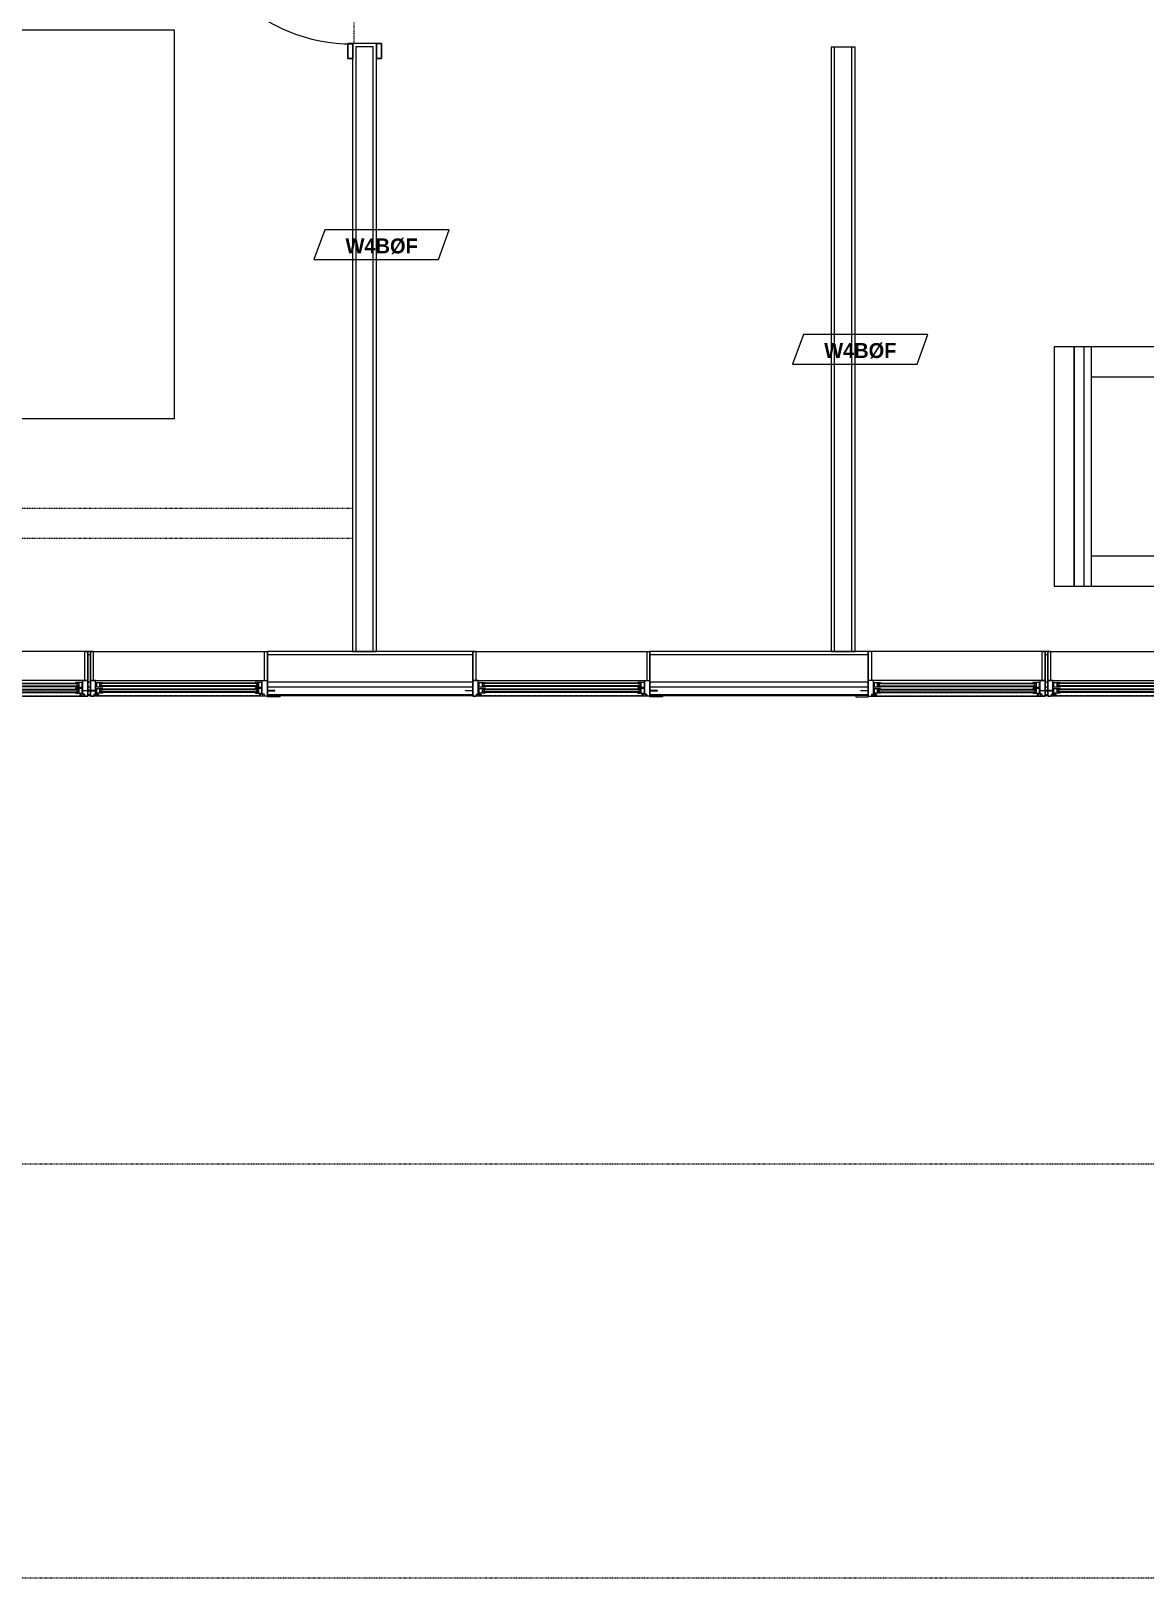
# Model space of a CAD drawing. Header units: inches. Extents: x -4010 to -1814, y 9846 to 12241.
# Drawn here: x -2457.6 to -2234.2, y 11070.4 to 11380.7 of the extents above; entities that cross this region are included whole.
import ezdxf

# ---------------------------------------------------------------- set-up
doc = ezdxf.new("R2010")
doc.units = ezdxf.units.IN
doc.header["$MEASUREMENT"] = 0
doc.linetypes.add('Aligning Line 1_8_', pattern=[0.25, 0.125, -0.125])
doc.linetypes.add('Dash', pattern=[0.25, 0.125, -0.125])
for name, color, linetype, lineweight in [('0-1', 7, 'Continuous', 5), ('0-2', 7, 'Continuous', 9), ('A-DETL-GENF-HDLN-1', 7, 'Dash', 9), ('A-DETL-GENF-HDLN-2', 1, 'Continuous', 18), ('A-DOOR-3', 31, 'Continuous', 9), ('A-DOOR-4', 31, 'Continuous', 30), ('A-DOOR-FRAM-3', 31, 'Continuous', 30), ('A-GLAZ', 151, 'Continuous', 18), ('A-GLAZ-1', 10, 'Continuous', 30), ('A-GLAZ-2', 7, 'Continuous', 9), ('A-WALL', 113, 'Continuous', 18), ('A-WALL-1', 7, 'Continuous', 9), ('A-WALL-2', 250, 'Continuous', 18), ('A-WALL-3', 113, 'Continuous', 9), ('A-WALL-IDEN', 211, 'Continuous', 9), ('G-ANNO-SYMB-1', 147, 'Aligning Line 1_8_', 9), ('I-FURN', 30, 'Continuous', 9), ('I-FURN-HDLN', 30, 'Dash', 9)]:
    doc.layers.add(name, color=color, linetype=linetype, lineweight=lineweight)
doc.styles.add('Century Gothic_B_1', font='GOTHICB.TTF', dxfattribs={"height": 3})

# ---------------------------------------------------------------- blocks, each defined once
blk = doc.blocks.new('Window-Double_Hung-Marvin-Essential - ESDH3066 - 2nd Floor-3033827-UNIT PLANS - 2ND _ 3RD FLOOR')
at = {"layer": 'A-DETL-GENF-HDLN-1'}
blk.add_line((16.1, -4.47), (-16.5, -4.47), dxfattribs=at)
at = {"layer": 'A-DETL-GENF-HDLN-2'}
for p, q in [((-17.13, 4.44), (-17.75, 4.44)), ((-17.13, -1.41), (-17.13, 4.44)), ((17.12, 4.44), (17.75, 4.44)), ((17.12, 4.44), (17.12, -1.41)), ((-16.72, -1.44), (-17.75, -1.44)), ((-17.75, -4.53), (-17.75, -1.44)), ((-16.72, -4.02), (-16.72, -1.44)), ((-16.56, -1.78), (-15.34, -1.78)), ((-16.56, -1.78), (-16.56, -2.72)), ((-15.34, -2.72), (-16.56, -2.72)), ((-16.56, -3), (-15.34, -3)), ((-16.56, -3), (-16.56, -3.94)), ((-15.28, -1.9), (-15.94, -1.9)), ((-15.94, -1.9), (-15.94, -2.62)), ((-15.94, -2.62), (-15.28, -2.62)), ((-15.84, -1.91), (-15.84, -2.6)), ((-15.54, -2.04), (-15.54, -2.48)), ((-15.34, -1.78), (-15.28, -1.84)), ((-15.34, -2.72), (-15.28, -2.66)), ((-15.34, -3), (-15.28, -3.06)), ((-15.28, -1.84), (-15.28, -1.9)), ((-15.28, -2.62), (-15.28, -2.66)), ((-15.28, -3.06), (-15.28, -3.12)), ((15.34, -1.78), (15.28, -1.84)), ((15.28, -1.84), (15.28, -1.9)), ((15.28, -1.9), (15.94, -1.9)), ((15.28, -2.62), (15.28, -2.66)), ((15.94, -2.62), (15.28, -2.62)), ((15.34, -2.72), (15.28, -2.66)), ((15.34, -3), (15.28, -3.06)), ((15.28, -3.06), (15.28, -3.12)), ((16.56, -1.78), (15.34, -1.78)), ((15.34, -2.72), (16.56, -2.72)), ((16.56, -3), (15.34, -3)), ((15.54, -2.04), (15.54, -2.48)), ((15.84, -1.91), (15.84, -2.6)), ((15.94, -1.9), (15.94, -2.62)), ((16.56, -1.78), (16.56, -2.72)), ((16.56, -3), (16.56, -3.94)), ((16.72, -4.02), (16.72, -1.44)), ((16.72, -1.44), (17.75, -1.44)), ((17.75, -4.53), (17.75, -1.44)), ((-19.25, -3.48), (-19.25, -3.44)), ((-19.25, -3.44), (-17.9, -3.44)), ((-17.75, -3.48), (-19.25, -3.48)), ((-17.9, -3.44), (-17.9, -3.33)), ((-17.9, -3.33), (-17.75, -3.33)), ((-17.75, -4.53), (-17.16, -4.53)), ((-17.08, -4.12), (-17.16, -4.53)), ((-17.08, -4.12), (-16.19, -4.12)), ((-16.85, -4.5), (-16.85, -4.12)), ((-16.3, -4.5), (-16.85, -4.5)), ((-16.38, -4.02), (-16.72, -4.02)), ((-15.34, -3.94), (-16.56, -3.94)), ((-16.38, -4.12), (-16.38, -4.02)), ((-16.18, -4.26), (-16.3, -4.26)), ((-16.3, -4.26), (-16.3, -4.5)), ((-16.19, -4.12), (-16.19, -4.22)), ((-16.19, -4.22), (-16.1, -4.22)), ((-16.18, -4.47), (-16.18, -4.26)), ((-16.18, -4.47), (-16.1, -4.47)), ((-16.1, -4.22), (-16.1, -4.47)), ((-15.28, -3.12), (-15.94, -3.12)), ((-15.94, -3.12), (-15.94, -3.84)), ((-15.94, -3.84), (-15.28, -3.84)), ((-15.84, -3.13), (-15.84, -3.82)), ((-15.54, -3.26), (-15.54, -3.7)), ((-15.34, -3.94), (-15.28, -3.88)), ((-15.28, -3.84), (-15.28, -3.88)), ((15.28, -3.12), (15.94, -3.12)), ((15.28, -3.84), (15.28, -3.88)), ((15.94, -3.84), (15.28, -3.84)), ((15.34, -3.94), (15.28, -3.88)), ((15.34, -3.94), (16.56, -3.94)), ((15.54, -3.26), (15.54, -3.7)), ((15.84, -3.13), (15.84, -3.82)), ((15.94, -3.12), (15.94, -3.84)), ((16.19, -4.22), (16.1, -4.22)), ((16.1, -4.22), (16.1, -4.47)), ((16.18, -4.47), (16.1, -4.47)), ((16.18, -4.47), (16.18, -4.26)), ((16.18, -4.26), (16.3, -4.26)), ((17.08, -4.12), (16.19, -4.12)), ((16.19, -4.12), (16.19, -4.22)), ((16.3, -4.26), (16.3, -4.5)), ((16.3, -4.5), (16.85, -4.5)), ((16.38, -4.12), (16.38, -4.02)), ((16.38, -4.02), (16.72, -4.02)), ((16.85, -4.5), (16.85, -4.12)), ((17.08, -4.12), (17.16, -4.53)), ((17.75, -4.53), (17.16, -4.53)), ((17.9, -3.33), (17.75, -3.33)), ((17.75, -3.48), (19.25, -3.48)), ((17.9, -3.44), (17.9, -3.33)), ((19.25, -3.44), (17.9, -3.44)), ((19.25, -3.48), (19.25, -3.44))]:
    blk.add_line(p, q, dxfattribs=at)
at = {"layer": 'A-GLAZ'}
for p, q in [((15.84, -1.91), (-15.84, -1.91)), ((15.84, -2.04), (-15.84, -2.04)), ((15.84, -2.48), (-15.84, -2.48)), ((15.84, -2.6), (-15.84, -2.6)), ((15.84, -3.13), (-15.84, -3.13)), ((15.84, -3.26), (-15.84, -3.26)), ((15.84, -3.7), (-15.84, -3.7)), ((15.84, -3.82), (-15.84, -3.82))]:
    blk.add_line(p, q, dxfattribs=at)
at = {"layer": 'A-GLAZ-1'}
for p, q in [((-17.75, -1.41), (-17.75, 4.44)), ((17.75, 4.44), (17.75, -1.41)), ((-17.75, -4.53), (-17.75, -1.44)), ((17.75, -1.44), (17.75, -4.53))]:
    blk.add_line(p, q, dxfattribs=at)
at = {"layer": 'A-GLAZ-2'}
for p, q in [((-17.75, 4.44), (17.75, 4.44)), ((-17.75, -1.44), (17.75, -1.44)), ((17.75, -4.53), (-17.75, -4.53)), ((17.75, -4.44), (20.27, -4.44)), ((17.75, -4.69), (17.75, -4.53)), ((20.27, -4.69), (17.75, -4.69)), ((20.27, -4.44), (20.27, -4.69))]:
    blk.add_line(p, q, dxfattribs=at)
blk = doc.blocks.new('Window-Double_Hung-Marvin-Essential - ESDH3066 - 2nd Floor-3033825-UNIT PLANS - 2ND _ 3RD FLOOR')
at = {"layer": 'A-DETL-GENF-HDLN-1'}
blk.add_line((16.1, 4.47), (-16.5, 4.47), dxfattribs=at)
at = {"layer": 'A-DETL-GENF-HDLN-2'}
for p, q in [((-19.25, 3.48), (-19.25, 3.44)), ((-17.75, 3.48), (-19.25, 3.48)), ((-19.25, 3.44), (-17.9, 3.44)), ((-17.9, 3.44), (-17.9, 3.33)), ((-17.9, 3.33), (-17.75, 3.33)), ((-17.75, 4.53), (-17.16, 4.53)), ((-17.75, 4.53), (-17.75, 1.44)), ((-17.08, 4.12), (-17.16, 4.53)), ((-17.08, 4.12), (-16.19, 4.12)), ((-16.85, 4.5), (-16.85, 4.12)), ((-16.3, 4.5), (-16.85, 4.5)), ((-16.38, 4.02), (-16.72, 4.02)), ((-16.72, 4.02), (-16.72, 1.44)), ((-15.34, 3.94), (-16.56, 3.94)), ((-16.56, 3), (-16.56, 3.94)), ((-16.38, 4.12), (-16.38, 4.02)), ((-16.3, 4.26), (-16.3, 4.5)), ((-16.18, 4.26), (-16.3, 4.26)), ((-16.19, 4.22), (-16.1, 4.22)), ((-16.19, 4.12), (-16.19, 4.22)), ((-16.18, 4.47), (-16.1, 4.47)), ((-16.18, 4.47), (-16.18, 4.26)), ((-16.1, 4.22), (-16.1, 4.47)), ((-15.94, 3.12), (-15.94, 3.84)), ((-15.94, 3.84), (-15.28, 3.84)), ((-15.28, 3.12), (-15.94, 3.12)), ((-15.84, 3.13), (-15.84, 3.82)), ((-15.54, 3.26), (-15.54, 3.7)), ((-15.34, 3.94), (-15.28, 3.88)), ((-15.28, 3.84), (-15.28, 3.88)), ((-15.28, 3.06), (-15.28, 3.12)), ((15.34, 3.94), (15.28, 3.88)), ((15.28, 3.84), (15.28, 3.88)), ((15.94, 3.84), (15.28, 3.84)), ((15.28, 3.06), (15.28, 3.12)), ((15.28, 3.12), (15.94, 3.12)), ((15.34, 3.94), (16.56, 3.94)), ((15.54, 3.26), (15.54, 3.7)), ((15.84, 3.13), (15.84, 3.82)), ((15.94, 3.12), (15.94, 3.84)), ((16.18, 4.47), (16.1, 4.47)), ((16.1, 4.22), (16.1, 4.47)), ((16.19, 4.22), (16.1, 4.22)), ((16.18, 4.47), (16.18, 4.26)), ((16.18, 4.26), (16.3, 4.26)), ((16.19, 4.12), (16.19, 4.22)), ((17.08, 4.12), (16.19, 4.12)), ((16.3, 4.26), (16.3, 4.5)), ((16.3, 4.5), (16.85, 4.5)), ((16.38, 4.12), (16.38, 4.02)), ((16.38, 4.02), (16.72, 4.02)), ((16.56, 3), (16.56, 3.94)), ((16.72, 4.02), (16.72, 1.44)), ((16.85, 4.5), (16.85, 4.12)), ((17.08, 4.12), (17.16, 4.53)), ((17.75, 4.53), (17.16, 4.53)), ((17.75, 4.53), (17.75, 1.44)), ((17.75, 3.48), (19.25, 3.48)), ((17.9, 3.33), (17.75, 3.33)), ((17.9, 3.44), (17.9, 3.33)), ((19.25, 3.44), (17.9, 3.44)), ((19.25, 3.48), (19.25, 3.44)), ((-16.72, 1.44), (-17.75, 1.44)), ((-17.13, 1.41), (-17.13, -4.44)), ((-16.56, 3), (-15.34, 3)), ((-15.34, 2.72), (-16.56, 2.72)), ((-16.56, 1.78), (-16.56, 2.72)), ((-16.56, 1.78), (-15.34, 1.78)), ((-15.94, 1.9), (-15.94, 2.62)), ((-15.94, 2.62), (-15.28, 2.62)), ((-15.28, 1.9), (-15.94, 1.9)), ((-15.84, 1.91), (-15.84, 2.6)), ((-15.54, 2.04), (-15.54, 2.48)), ((-15.34, 3), (-15.28, 3.06)), ((-15.34, 2.72), (-15.28, 2.66)), ((-15.34, 1.78), (-15.28, 1.84)), ((-15.28, 2.62), (-15.28, 2.66)), ((-15.28, 1.84), (-15.28, 1.9)), ((15.34, 3), (15.28, 3.06)), ((15.34, 2.72), (15.28, 2.66)), ((15.28, 2.62), (15.28, 2.66)), ((15.94, 2.62), (15.28, 2.62)), ((15.28, 1.84), (15.28, 1.9)), ((15.28, 1.9), (15.94, 1.9)), ((15.34, 1.78), (15.28, 1.84)), ((16.56, 3), (15.34, 3)), ((15.34, 2.72), (16.56, 2.72)), ((16.56, 1.78), (15.34, 1.78)), ((15.54, 2.04), (15.54, 2.48)), ((15.84, 1.91), (15.84, 2.6)), ((15.94, 1.9), (15.94, 2.62)), ((16.56, 1.78), (16.56, 2.72)), ((16.72, 1.44), (17.75, 1.44)), ((17.12, -4.44), (17.12, 1.41)), ((-17.13, -4.44), (-17.75, -4.44)), ((17.12, -4.44), (17.75, -4.44))]:
    blk.add_line(p, q, dxfattribs=at)
at = {"layer": 'A-GLAZ'}
for p, q in [((15.84, 3.82), (-15.84, 3.82)), ((15.84, 3.7), (-15.84, 3.7)), ((15.84, 3.26), (-15.84, 3.26)), ((15.84, 3.13), (-15.84, 3.13)), ((15.84, 2.6), (-15.84, 2.6)), ((15.84, 2.48), (-15.84, 2.48)), ((15.84, 2.04), (-15.84, 2.04)), ((15.84, 1.91), (-15.84, 1.91))]:
    blk.add_line(p, q, dxfattribs=at)
at = {"layer": 'A-GLAZ-1'}
for p, q in [((-17.75, 4.53), (-17.75, 1.44)), ((17.75, 1.44), (17.75, 4.53)), ((-17.75, 1.41), (-17.75, -4.44)), ((17.75, -4.44), (17.75, 1.41))]:
    blk.add_line(p, q, dxfattribs=at)
at = {"layer": 'A-GLAZ-2'}
for p, q in [((17.75, 4.53), (-17.75, 4.53)), ((20.27, 4.69), (17.75, 4.69)), ((17.75, 4.69), (17.75, 4.53)), ((17.75, 4.44), (20.27, 4.44)), ((20.27, 4.44), (20.27, 4.69)), ((-17.75, 1.44), (17.75, 1.44)), ((-17.75, -4.44), (17.75, -4.44))]:
    blk.add_line(p, q, dxfattribs=at)
blk = doc.blocks.new('CTR - 1st Phase - Shell_rvt-1-UNIT PLANS - 2ND _ 3RD FLOOR')
at = {"layer": 'A-WALL-1'}
for p, q in [((-2445.67, 11256.26), (-2446.17, 11256.26)), ((-2368.94, 11256.26), (-2410.17, 11256.26)), ((-2289.67, 11256.26), (-2333.44, 11256.26)), ((-2253.67, 11256.26), (-2254.17, 11256.26)), ((-2446.17, 11250.42), (-2446.17, 11250.39)), ((-2445.67, 11250.39), (-2445.67, 11250.42)), ((-2410.17, 11250.42), (-2410.17, 11250.39)), ((-2368.94, 11250.39), (-2368.94, 11250.42)), ((-2333.44, 11250.42), (-2333.44, 11250.39)), ((-2289.67, 11250.39), (-2289.67, 11250.42)), ((-2254.17, 11250.42), (-2254.17, 11250.39)), ((-2253.67, 11250.39), (-2253.67, 11250.42)), ((-2446.17, 11247.39), (-2445.67, 11247.39)), ((-2407.65, 11247.39), (-2368.94, 11247.39)), ((-2330.91, 11247.39), (-2292.2, 11247.39)), ((-2254.17, 11247.39), (-2253.67, 11247.39))]:
    blk.add_line(p, q, dxfattribs=at)
at = {"layer": 'A-WALL-2'}
for p, q in [((-2446.17, 11255.64), (-2445.67, 11255.64)), ((-2410.17, 11255.64), (-2368.94, 11255.64)), ((-2333.44, 11255.64), (-2289.67, 11255.64)), ((-2254.17, 11255.64), (-2253.67, 11255.64)), ((-2446.17, 11250.14), (-2445.67, 11250.14)), ((-2410.17, 11250.14), (-2368.94, 11250.14)), ((-2333.44, 11250.14), (-2289.67, 11250.14)), ((-2254.17, 11250.14), (-2253.67, 11250.14)), ((-2446.17, 11249.14), (-2445.67, 11249.14)), ((-2446.17, 11247.64), (-2445.67, 11247.64)), ((-2410.17, 11249.14), (-2368.94, 11249.14)), ((-2410.17, 11247.64), (-2368.94, 11247.64)), ((-2333.44, 11249.14), (-2289.67, 11249.14)), ((-2333.44, 11247.64), (-2289.67, 11247.64)), ((-2254.17, 11249.14), (-2253.67, 11249.14)), ((-2254.17, 11247.64), (-2253.67, 11247.64))]:
    blk.add_line(p, q, dxfattribs=at)
at = {"layer": '0-2', "rotation": 180}
for p in [(-2463.92, 11251.83), (-2271.92, 11251.83)]:
    blk.add_blockref('Window-Double_Hung-Marvin-Essential - ESDH3066 - 2nd Floor-3033825-UNIT PLANS - 2ND _ 3RD FLOOR', p, dxfattribs=at)
at = {"layer": '0-2'}
for p in [(-2427.92, 11251.83), (-2351.19, 11251.83), (-2235.92, 11251.83)]:
    blk.add_blockref('Window-Double_Hung-Marvin-Essential - ESDH3066 - 2nd Floor-3033827-UNIT PLANS - 2ND _ 3RD FLOOR', p, dxfattribs=at)
blk = doc.blocks.new('CTR - 1st Phase - Common Walls_rvt-1-UNIT PLANS - 2ND _ 3RD FLOOR')
at = {"layer": 'G-ANNO-SYMB-1'}
for p, q in [((-1871.64, 11153.43), (-4009.55, 11153.43)), ((-1871.64, 11070.38), (-4009.55, 11070.38))]:
    blk.add_line(p, q, dxfattribs=at)
blk = doc.blocks.new('Couch-Both_Arms-Generic - 2-1352635-UNIT PLANS - 2ND _ 3RD FLOOR')
at = {"layer": 'I-FURN'}
for p, q in [((24, 17.5), (-24, 17.5)), ((-24, 17.5), (-24, 13.5)), ((24, 13.5), (24, 17.5)), ((-24, 13.5), (24, 13.5)), ((24, 13.5), (-24, 13.5)), ((-24, 13.5), (-24, 10)), ((24, 10), (24, 13.5)), ((-24, 11.5), (24, 11.5)), ((-24, 10), (-24, -17.5)), ((-24, 10), (24, 10)), ((-18, -17.5), (-18, 10)), ((18, 10), (18, -17.5)), ((24, -17.5), (24, 10)), ((-24, -17.5), (-18, -17.5)), ((-18, -17.5), (-18, -18.5)), ((-18, -18.5), (18, -18.5)), ((18, -18.5), (18, -17.5)), ((18, -17.5), (24, -17.5))]:
    blk.add_line(p, q, dxfattribs=at)
blk = doc.blocks.new('SWING - SINGLE - FLUSH - 2-10 x 6-8 - PRIVACY-3928387-UNIT PLANS - 2ND _ 3RD FLOOR')
at = {"layer": 'A-DOOR-3'}
blk.add_arc((17, 2.37), 34.07, 93.3657, 180, dxfattribs=at)
at = {"layer": 'A-DOOR-4'}
for p, q in [((15, 2.37), (15, 36.38)), ((17, 36.38), (15, 36.38)), ((17, 2.37), (17, 36.38)), ((17, 2.37), (15, 2.37))]:
    blk.add_line(p, q, dxfattribs=at)
at = {"layer": 'A-DOOR-FRAM-3'}
for p, q in [((-17, 3.37), (-20, 3.37)), ((-20, 3.37), (-20, 2.37)), ((-17, 2.37), (-17, 3.37)), ((20, 3.37), (17, 3.37)), ((17, 3.37), (17, 2.37)), ((20, 2.37), (20, 3.37)), ((-20, 2.37), (-17, 2.37)), ((17, 2.37), (20, 2.37)), ((-17, -2.38), (-20, -2.38)), ((-20, -2.38), (-20, -3.38)), ((-17, -3.38), (-17, -2.38)), ((20, -2.38), (17, -2.38)), ((17, -2.38), (17, -3.38)), ((20, -3.38), (20, -2.38)), ((-20, -3.38), (-17, -3.38)), ((17, -3.38), (20, -3.38))]:
    blk.add_line(p, q, dxfattribs=at)
blk = doc.blocks.new('Bed-Standard - King 78_ x 80_-V104-UNIT PLANS - 2ND _ 3RD FLOOR')
at = {"layer": 'I-FURN'}
for p, q in [((-28.31, 41.8), (49.69, 41.8)), ((-28.31, -38.02), (-28.31, 41.8)), ((49.69, 41.8), (49.69, -38.02)), ((49.69, -24.2), (-28.31, -17.63)), ((-25.31, -24.2), (46.69, -24.2)), ((-25.31, -36.2), (-25.31, -24.2)), ((46.69, -36.2), (46.69, -24.2)), ((-25.31, -36.2), (46.69, -36.2))]:
    blk.add_line(p, q, dxfattribs=at)
at = {"layer": 'I-FURN-HDLN'}
for p, q in [((-59.57, 77.8), (-25.57, 77.8)), ((67.69, 77.6), (67.69, -38.02)), ((73.69, 77.6), (73.69, -38.02)), ((-64.31, 40.11), (-64.31, 74.11))]:
    blk.add_line(p, q, dxfattribs=at)
blk = doc.blocks.new('Wall Tag - Arch Wall-3956453-UNIT PLANS - 2ND _ 3RD FLOOR')
at = {"layer": 'A-WALL-IDEN'}
for p, q in [((-0.3561, 0.0937), (-0.4244, -0.0937)), ((0.4244, 0.0937), (-0.3561, 0.0937)), ((0.3561, -0.0937), (0.4244, 0.0937)), ((-0.4244, -0.0937), (0.3561, -0.0937))]:
    blk.add_line(p, q, dxfattribs=at)

msp = doc.modelspace()

# ---------------------------------------------------------------- linework, layer by layer
at = {"layer": 'A-WALL'}
for p, q in [((-2392.44874, 11377.5519), (-2392.44874, 11256.2644)), ((-2388.94874, 11377.5519), (-2392.44874, 11377.5519)), ((-2388.94874, 11256.2644), (-2388.94874, 11377.5519)), ((-2296.44874, 11256.2644), (-2296.44874, 11377.45458)), ((-2292.94874, 11256.2644), (-2292.94874, 11377.45458))]:
    msp.add_line(p, q, dxfattribs=at)
at = {"layer": 'A-WALL-3'}
for p, q in [((-2393.07374, 11378.1769), (-2393.07374, 11256.2644)), ((-2388.32374, 11378.1769), (-2393.07374, 11378.1769)), ((-2388.32374, 11256.2644), (-2388.32374, 11378.1769)), ((-2297.07374, 11377.45458), (-2297.07374, 11256.2644)), ((-2292.32374, 11377.45458), (-2297.07374, 11377.45458)), ((-2292.32374, 11256.2644), (-2292.32374, 11377.45458)), ((-2393.07374, 11256.2644), (-2388.32374, 11256.2644)), ((-2297.07374, 11256.2644), (-2292.32374, 11256.2644))]:
    msp.add_line(p, q, dxfattribs=at)

# ---------------------------------------------------------------- block references
at = {"layer": '0-1'}
for name in ['CTR - 1st Phase - Common Walls_rvt-1-UNIT PLANS - 2ND _ 3RD FLOOR', 'CTR - 1st Phase - Shell_rvt-1-UNIT PLANS - 2ND _ 3RD FLOOR']:
    msp.add_blockref(name, (0, 0), dxfattribs=at)
at = {"layer": 'A-DOOR-3', "rotation": 89.99999999998947}
msp.add_blockref('SWING - SINGLE - FLUSH - 2-10 x 6-8 - PRIVACY-3928387-UNIT PLANS - 2ND _ 3RD FLOOR', (-2390.69874, 11395.1769), dxfattribs=at)
at = {"layer": 'A-WALL-IDEN', "xscale": 31.99999999999999, "yscale": 31.99999999999999, "zscale": 31.99999999999999}
for p in [(-2387.28072, 11337.84565), (-2291.28072, 11316.85949)]:
    msp.add_blockref('Wall Tag - Arch Wall-3956453-UNIT PLANS - 2ND _ 3RD FLOOR', p, dxfattribs=at)
at = {"layer": 'I-FURN'}
for name, p, rotation in [('Bed-Standard - King 78_ x 80_-V104-UNIT PLANS - 2ND _ 3RD FLOOR', (-2470.66882, 11352.60292), 270.0000000003795), ('Couch-Both_Arms-Generic - 2-1352635-UNIT PLANS - 2ND _ 3RD FLOOR', (-2234.86049, 11293.3394), 89.99999999998053)]:
    msp.add_blockref(name, p, dxfattribs=dict(at, rotation=rotation))

# ---------------------------------------------------------------- texts
at = {"layer": 'A-WALL-IDEN', "char_height": 3, "width": 17.372, "attachment_point": 1, "style": 'Century Gothic_B_1'}
for insert in [(-2394.49664, 11339.09318), (-2298.49664, 11318.10702)]:
    msp.add_mtext('W4BØF', dxfattribs=dict(at, insert=insert))

doc.saveas('drawing.dxf')
